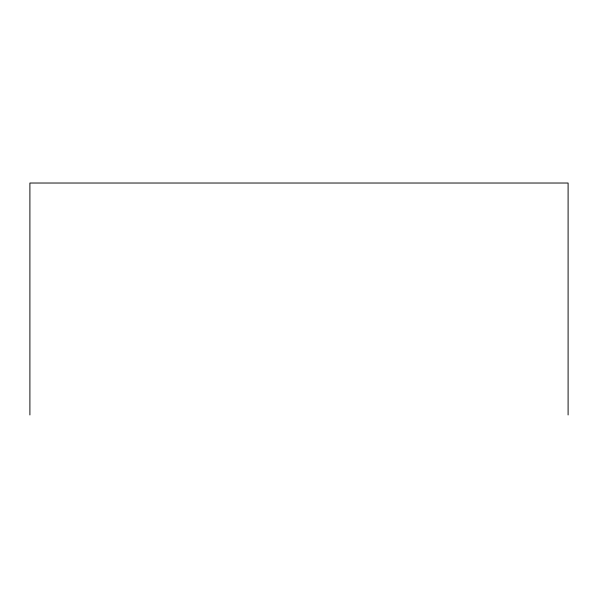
<?xml version="1.0" encoding="UTF-8"?>
<svg xmlns="http://www.w3.org/2000/svg" width="598" height="598" viewBox="0 0 598 598"><rect width="100%" height="100%" fill="white"/><g stroke="black" fill="none" stroke-linecap="round" stroke-linejoin="round"><path stroke-width="0.9" d="M568.1 414.975L568.1 183.025L29.9 183.025L29.9 414.975"/></g></svg>
